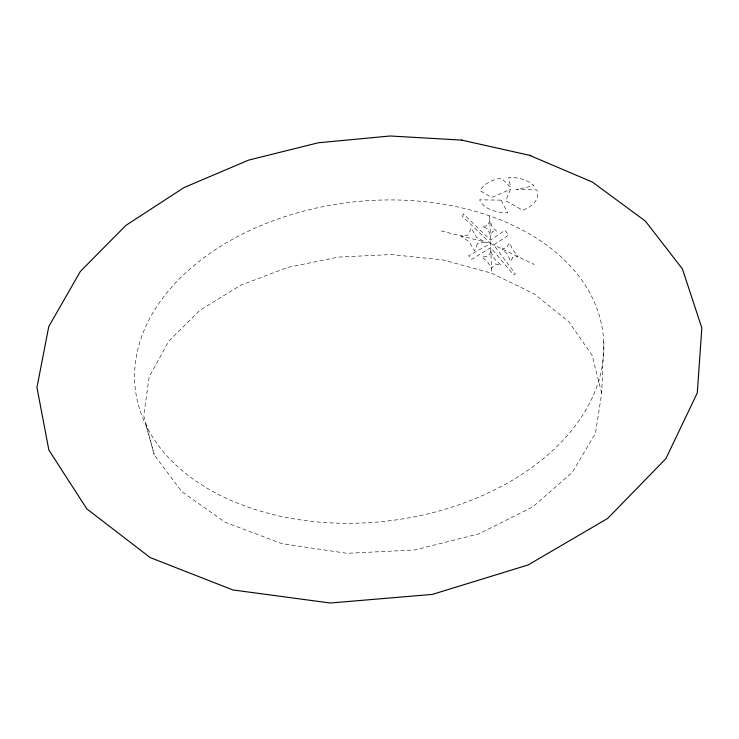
<?xml version="1.0" encoding="UTF-8"?>
<svg xmlns="http://www.w3.org/2000/svg" width="739" height="739" viewBox="0 0 739 739"><rect width="100%" height="100%" fill="white"/><g stroke="black" fill="none" stroke-linecap="round" stroke-linejoin="round"><path stroke-width="0.55" stroke-dasharray="3.69 2.77" d="M146.008 425.258L154.303 454.91L181.665 491.537L225.053 522.205L281.762 543.645L347.099 553.317L414.985 549.936L478.826 533.854L532.736 506.963L572.392 472.249L595.495 433.22L601.694 393.277L603.754 341.871A235.51 160.437 -6.7 0 0 245.487 232.545A235.51 160.437 -6.7 0 0 258.41 510.492A235.51 160.437 -6.7 0 0 603.754 341.871M441.155 230.901L490.604 243.445L534.242 264.507M601.694 393.277L592.105 355.357L568.827 321.724L534.417 293.993L491.592 273.19L442.994 259.943L391.162 254.549L338.536 257.08L287.508 267.435L240.508 285.309L200.057 310.177L168.732 341.159L149.158 376.955L143.726 415.697L154.303 454.91M489.698 215.936L491.592 273.19M477.44 243.694L474.678 250.891L469.025 241.699L460.979 235.935L467.999 235.076L471.297 228.046L476.609 237.459L485.421 242.133L477.44 243.694M489.855 220.49L487.814 225.663L482.262 226.494L487.611 228.748L490.336 235.15L493.033 231.141L496.571 231.122L492.294 227.15L489.855 220.49M510.464 189.35L505.698 200.805L522.713 210.19A29.458 17.708 -2.2 0 0 536.754 189.849L516.349 189.627L533.844 185.655A29.458 17.708 -2.2 0 0 508.737 177.369L510.594 187.207L501.208 178.071A29.458 17.708 -2.2 0 0 480.11 190.662L491.564 197.47L510.464 189.35M463.445 214.014L462.42 216.315L490.604 243.445L468.609 255.749L471.815 259.334L490.742 247.657L513.642 274.88L515.369 273.836L493.735 244.96L508.626 235.122L505.033 230.328L490.493 240.055L463.445 214.014M512.903 257.144L510.667 261.412L507.425 254.142L502.141 249.015L506.658 247.463L509.448 242.9L513.042 250.244L518.067 256.701L512.903 257.144M490.881 251.787L488.036 256.378L481.856 257.08L487.601 261.8L491.426 268.34L495.37 263.989L500.977 265.218L494.437 258.955L490.881 251.787M501.051 200.14L479.62 199.816A29.458 17.708 -2.2 0 0 507.711 212.823L501.051 200.14"/><path stroke-width="1.11" d="M530.833 155.596L461.579 140.096L390.21 135.994L318.269 142.784L248.563 160.132L183.919 187.623L125.824 225.46L80.403 271.37L48.774 326.536L36.95 387.439L48.857 450.023L86.786 508.848L150.146 557.557L232.85 589.944L330.231 603.006L432.37 594.405L528.163 564.938L607.698 518.418L665.894 458.623L697.293 392.899L701.828 327.931L682.448 268.987L645.433 221.127L592.466 182.117L529.447 155.282M461.579 140.096L462.448 140.29"/></g></svg>
